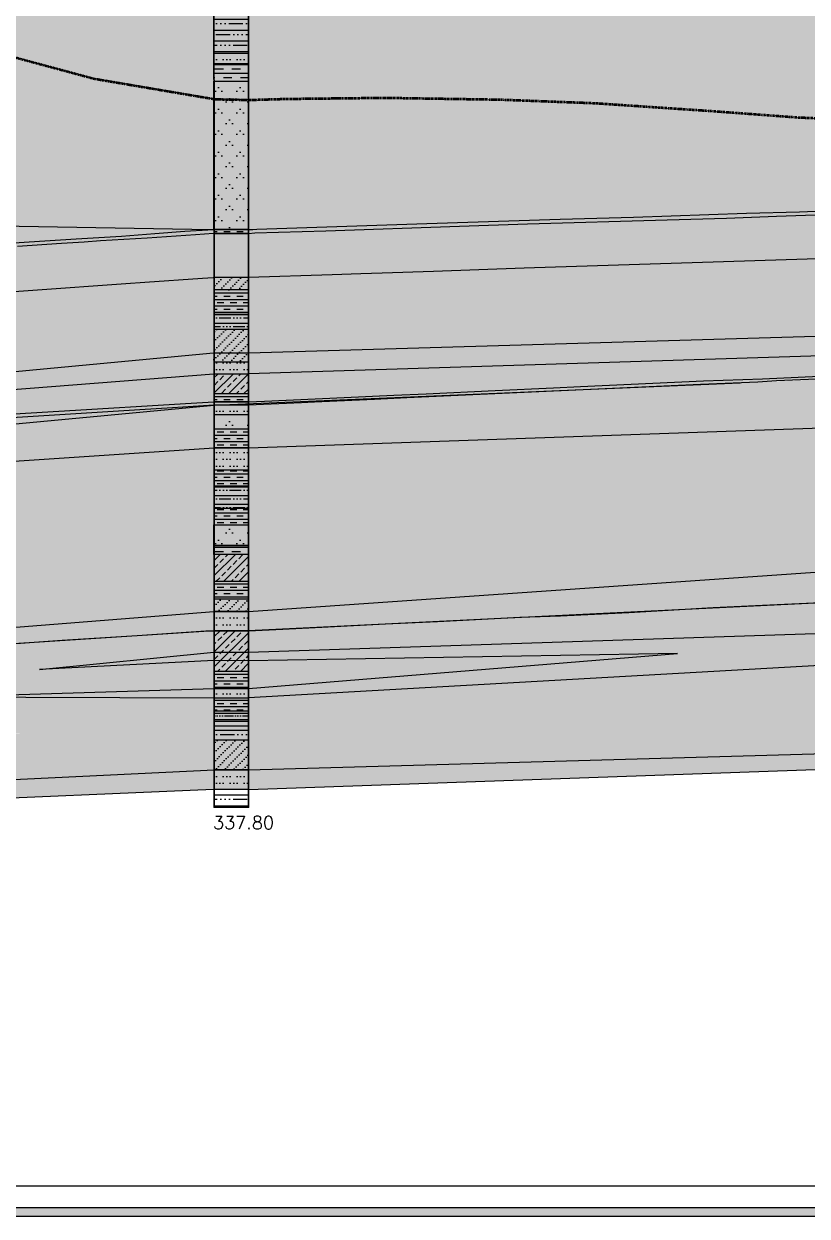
# Model space of a CAD drawing. Header units: millimetres. Extents: x 1392 to 3648, y 316 to 852.
# Drawn here: x 1754.4 to 1936.1, y 315.7 to 592.4 of the extents above; entities that cross this region are included whole.
import ezdxf

# ---------------------------------------------------------------- set-up
doc = ezdxf.new("R2010")
doc.units = ezdxf.units.MM
doc.linetypes.add('ACAD_ISO10W100', pattern=[18, 12, -3, 0, -3])
for name, color, linetype in [('图例', 250, 'Continuous'), ('图签图框', 7, 'Continuous'), ('地层', 5, 'Continuous'), ('基岩承压含水层', 131, 'Continuous'), ('煤层', 250, 'Continuous'), ('钻孔', 250, 'Continuous')]:
    doc.layers.add(name, color=color, linetype=linetype)
doc.layers.add('基岩风化潜水区', color=211, linetype='Continuous', true_color=0xfc8df1)
doc.layers.add('隔水层', color=21, linetype='Continuous', true_color=0xffab57)
doc.styles.get("Standard").update_dxf_attribs({"font": 'txt', "bigfont": 'gbcbig.shx'})
pattern_1 = [(0, (1387.0476, 310.902), (0, 2.5), []), (0, (1389.0476, 312.402), (3, 2.5), [3, -4]), (0, (1393.0476, 312.402), (3, 2.5), [0, -1, 0, -1, 0, -1])]
pattern_2 = [(0, (1387.8476, 312.102), (1.6, 1.6), [0, -3.2]), (0, (1388.6476, 312.102), (1.6, 1.6), [0, -3.2]), (0, (1389.4476, 312.102), (1.6, 1.6), [0, -3.2])]
pattern_3 = [(45, (1387.0476, 310.902), (-0.707107, 1.4142136), [0.04, -0.6])]
pattern_4 = [(0, (1387.0476, 316.902), (0, 6), [6, 0]), (0, (1391.2476, 311.652), (0, 6), [1.5, -4.5]), (0, (1391.2476, 314.652), (0, 6), [1.5, -4.5]), (0, (1387.0476, 312.402), (0, 6), [6, 0]), (0, (1387.0476, 315.402), (0, 6), [6, 0]), (0, (1387.0476, 313.902), (0, 6), [6, 0]), (0, (1388.2476, 311.652), (0, 6), [1.5, -4.5]), (0, (1387.0476, 313.152), (0, 6), [1.2, -4.8]), (0, (1389.7476, 313.152), (0, 6), [1.5, -4.5]), (0, (1388.2476, 314.652), (0, 6), [1.5, -4.5]), (0, (1387.0476, 316.152), (0, 6), [1.2, -4.8]), (0, (1389.7476, 316.152), (0, 6), [1.5, -4.5]), (0, (1392.7476, 313.152), (0, 6), [0.3, -5.7]), (0, (1392.7476, 316.152), (0, 6), [0.3, -5.7])]
pattern_5 = [(45, (1387.0476, 310.902), (-1.767767, 1.767767), []), (45, (1388.8154, 310.902), (-1.767767, 1.767767), [1.25, -0.625])]
pattern_6 = [(0, (1388.7976, 311.732), (2.5, 2.5), [0, -5]), (0, (1390.2976, 311.732), (2.5, 2.5), [0, -5]), (0, (1389.5476, 312.562), (2.5, 2.5), [0, -5])]
pattern_7 = [(0, (1387.0476, 310.902), (0, 2), []), (0, (1388.6476, 312.102), (2.4, 2), [2.4, -3.2]), (0, (1391.8476, 312.102), (2.4, 2), [0, -0.8, 0, -0.8, 0, -0.8])]
pattern_8 = [(0, (1387.048, 318.902), (0, 8), [8, 0]), (0, (1392.648, 311.902), (0, 8), [2, -6]), (0, (1392.648, 315.902), (0, 8), [2, -6]), (0, (1387.048, 312.902), (0, 8), [8, 0]), (0, (1387.048, 316.902), (0, 8), [8, 0]), (0, (1387.048, 314.902), (0, 8), [8, 0]), (0, (1388.648, 311.902), (0, 8), [2, -6]), (0, (1387.048, 313.902), (0, 8), [1.6, -6.4]), (0, (1390.648, 313.902), (0, 8), [2, -6]), (0, (1388.648, 315.902), (0, 8), [2, -6]), (0, (1387.048, 317.902), (0, 8), [1.6, -6.4]), (0, (1390.648, 317.902), (0, 8), [2, -6]), (0, (1394.648, 313.902), (0, 8), [0.4, -7.6]), (0, (1394.648, 317.902), (0, 8), [0.4, -7.6])]

msp = doc.modelspace()

# ---------------------------------------------------------------- hatches: boundary and pattern name
at = {"layer": '图例'}
h = msp.add_hatch(dxfattribs=at)
h.set_pattern_fill('ANSI33', color=256, scale=10, style=0)
h.set_pattern_definition(pattern_5)
h.paths.add_polyline_path([(1806.49, 506.48), (1806.49, 511.08), (1798.48, 511.08), (1798.48, 506.48)])
h = msp.add_hatch(dxfattribs=at)
h.set_pattern_fill('ANSI33', color=256, scale=10, style=0)
h.set_pattern_definition(pattern_5)
h.paths.add_polyline_path([(1798.48, 469.21), (1798.48, 462.91), (1806.49, 462.91), (1806.49, 469.21)])
h = msp.add_hatch(dxfattribs=at)
h.set_pattern_fill('ANSI33', color=256, scale=10, style=0)
h.set_pattern_definition(pattern_5)
h.paths.add_polyline_path([(1806.49, 451.51), (1798.48, 451.51), (1798.48, 442.08), (1806.49, 442.08)])
at = {"layer": '图签图框'}
h = msp.add_hatch(color=256, dxfattribs=at)
h.paths.add_polyline_path([(1392.14, 315.66), (2316.89, 315.66), (2316.89, 847.4), (1392.14, 847.4)])
h.paths.add_polyline_path([(1394.14, 317.66), (2314.89, 317.66), (2314.89, 845.4), (1394.14, 845.4)], flags=16)
at = {"layer": '基岩承压含水层'}
for points in [[(1474.77, 502.3), (1522.15, 504.67), (1530.25, 504.7), (1660.45, 503.85), (1668.5, 503.79), (1798.37, 516), (1806.55, 516), (2006.58, 521.87), (2014.07, 521.9), (2159.89, 531.09), (2167.95, 531.11), (2189.82, 531.08), (2197.89, 531.09), (2213.7, 531.32), (2214, 531.32), (2214, 527.36), (2190.83, 525.88), (2167.9, 524.41), (2159.87, 524.39), (2140.13, 523.48), (2112.61, 522.16), (2014.07, 517.39), (2006, 517.37), (1806.47, 511.11), (1798.44, 511.08), (1668.47, 500.92), (1660.44, 500.93), (1655.04, 500.47), (1579.6, 494.93), (1533.51, 491.6), (1530.25, 491.32), (1522.16, 491.34), (1474.77, 489.52)], [(2094.86, 506.98), (2014.04, 500.91), (2006.04, 500.91), (1806.49, 493.98), (1798.49, 493.98), (1668.45, 485.28), (1660.45, 485.28), (1530.25, 479.89), (1522.24, 479.88), (1474.76, 478.11), (1474.77, 467.16), (1522.24, 468.06), (1530.3, 468.11), (1660.45, 478.7), (1668.49, 478.68), (1798.49, 488.79), (1806.47, 488.79), (1918.35, 486.31), (1806.49, 476.1), (1798.4, 476.08), (1716.76, 470.72), (1798.49, 471.32), (1806.49, 471.32), (2005.93, 477.65), (2014.13, 477.71), (2094.16, 484.25)], [(1920.55, 509.02), (1798.49, 503.9), (1668.45, 491.62), (1660.37, 491.62), (1530.34, 486.27), (1522.22, 486.32), (1474.77, 484.49), (1474.77, 483.11), (1522.18, 484.88), (1530.25, 484.86), (1595.3, 486.86), (1648.97, 488.52), (1660.4, 488.84), (1668.48, 488.84), (1798.49, 498.31), (1806.55, 498.31)], [(2093.88, 475.25), (2014.05, 469.79), (2006.01, 469.79), (1806.49, 455.96), (1798.47, 455.95), (1668.45, 445.69), (1660.45, 445.69), (1530.18, 438.18), (1522.04, 438.18), (1474.77, 434.58), (1474.77, 432.35), (1522.25, 435.57), (1531.32, 435.87), (1660.47, 443.07), (1668.45, 443.05), (1798.49, 451.52), (1806.49, 451.52), (2006.06, 461.27), (2014.07, 461.3), (2093.88, 465.07)], [(2094.43, 457.07), (2094.97, 450.28), (2014.02, 447.21), (2006.07, 447.23), (1806.51, 435.91), (1798.4, 435.86), (1732.97, 436.11), (1798.49, 438.13), (1806.49, 438.13), (1906.07, 446.26), (1806.49, 444.55), (1798.43, 444.62), (1757.97, 442.51), (1798.44, 446.58), (1806.49, 446.55), (2006.11, 453.11), (2014.11, 453.11)], [(1474.77, 401), (1474.77, 405), (1522.3, 406.53), (1530.21, 406.56), (1660.47, 412.93), (1668.51, 412.94), (1798.49, 419.23), (1806.47, 419.2), (2006.04, 424.9), (2014.07, 424.87), (2094.82, 428.06), (2094.59, 424.79), (2013.94, 421.56), (2005.96, 421.62), (1806.54, 414.63), (1798.37, 414.69), (1668.47, 409.09), (1660.45, 409.08), (1530.25, 403.58), (1521.95, 403.64)]]:
    msp.add_hatch(color=256, dxfattribs=at).paths.add_polyline_path(points)
at = {"layer": '基岩风化潜水区'}
for points in [[(2213.78, 587.98), (2197.89, 586.97), (2189.89, 586.97), (2174.96, 585.9), (2167.89, 585.55), (2159.89, 585.55), (2137.82, 585.12), (2125.57, 585.38), (2120.2, 585.5), (2114.43, 585.36), (2106.98, 585.19), (2101.29, 585.44), (2095.61, 585.7), (2088.17, 586.54), (2076.18, 587.46), (2060.25, 588.67), (2052.46, 590), (2034.32, 590.93), (2033.89, 590.98), (2025.51, 592.05), (2022.85, 592.16), (2014.14, 592.46), (2006.07, 592.39), (2005.84, 592.16), (1988.73, 593.42), (1963.21, 594.38), (1945.05, 594.51), (1905.73, 596.5), (1893.83, 596.45), (1872.02, 597.18), (1848, 597.36), (1839.93, 597.69), (1831.45, 598.05), (1828.57, 598.07), (1819.08, 598.13), (1806.49, 598.87), (1798.49, 598.87), (1798.34, 598.69), (1788.67, 601.33), (1772.83, 605.58), (1766.92, 607.44), (1760.5, 609.41), (1754.08, 611.38), (1743.41, 614.52), (1729.05, 618.52), (1705.77, 623.75), (1693.72, 626.03), (1683.08, 627.03), (1675.84, 627.22), (1668.4, 627.35), (1660.45, 627.26), (1530.25, 611.37), (1522.25, 611.37), (1522.11, 611.16), (1498.35, 611.14), (1474.77, 611.11), (1474.77, 581.48), (1514.16, 585.71), (1522.25, 587.07), (1530.57, 587.09), (1542.77, 587.65), (1551.21, 587.79), (1556.22, 587.82), (1564.91, 588.17), (1573.78, 588.53), (1579.94, 588.65), (1585.05, 589.1), (1592.81, 589.74), (1596.13, 590.21), (1599.45, 590.67), (1607.95, 592.18), (1621.36, 594.23), (1636.78, 597.11), (1646.88, 598.89), (1660.45, 600.9), (1668.45, 600.89), (1672.37, 600.87), (1676.6, 600.18), (1689.23, 598.32), (1697.64, 597.16), (1708.91, 594.78), (1720.18, 592.39), (1730.11, 590.15), (1740.72, 587.72), (1746.9, 586.04), (1770.63, 579.64), (1783.69, 577.42), (1796.76, 575.2), (1798.88, 574.87), (1806.73, 574.71), (1814.99, 574.95), (1826.57, 575.08), (1838.14, 575.21), (1851.43, 575), (1864.72, 574.8), (1886.92, 573.96), (1913.38, 572.18), (1923.8, 571.41), (1934.21, 570.64), (1972.43, 569.11), (1985.19, 568.62), (1997.95, 568.13), (2005.82, 568.13), (2014.07, 568.2), (2031.21, 567.46), (2040.22, 567.12), (2059.26, 565.68), (2073.65, 564.41), (2086.18, 563.4), (2100.57, 562.89), (2118.42, 562.04), (2125.7, 561.54), (2132.98, 561.03), (2141.57, 561.16), (2155.11, 561.37), (2160.06, 561.45), (2167.93, 561.42), (2178.84, 561.26), (2189.83, 561.01), (2198.26, 561.05), (2207.04, 560.52), (2214, 559.92)], [(1474.77, 542.33), (1474.77, 533.21), (1522.25, 533.41), (1530.25, 533.41), (1530.25, 533.41), (1622.49, 542.94), (1651.49, 545.91), (1660.44, 546.81), (1669.53, 546.8), (1673.53, 546.67), (1683.07, 546.56), (1697.33, 546.35), (1729.03, 545.77), (1739.87, 545.6), (1797.75, 544.66), (1798.46, 544.6), (1806.49, 544.61), (1806.48, 574.71), (1798.88, 574.87), (1798.47, 574.94), (1770.63, 579.64), (1746.9, 586.04), (1740.72, 587.72), (1739.84, 587.75), (1676.64, 589.86), (1668.56, 590.17), (1660.43, 590.2), (1594.34, 571.34), (1532.47, 553.65), (1530.28, 552.94), (1522.16, 552.93)], [(2177.26, 560.28), (2167.93, 561.42), (2160.06, 561.45), (2155.11, 561.37), (2141.57, 561.16), (2132.98, 561.03), (2125.7, 561.54), (2118.42, 562.04), (2100.57, 562.89), (2086.18, 563.4), (2073.65, 564.41), (2059.26, 565.68), (2040.22, 567.12), (2031.21, 567.46), (2014.07, 568.2), (2005.82, 568.13), (1997.95, 568.13), (1985.19, 568.62), (1972.43, 569.11), (1934.21, 570.64), (1923.8, 571.41), (1913.38, 572.18), (1886.92, 573.96), (1864.72, 574.8), (1851.43, 575), (1838.14, 575.21), (1826.57, 575.08), (1814.99, 574.95), (1806.48, 574.7), (1806.49, 544.61), (1807.52, 544.64), (1808.4, 544.71), (1847.85, 546.02), (1878.8, 547.03), (1895.84, 547.49), (1922.04, 548.4), (1934.37, 548.76), (1941.88, 549.01), (1965.6, 549.73), (1973.51, 550.13), (1982.44, 550.28), (2005.44, 551.13), (2006.04, 551.11), (2014.07, 551.11), (2016.52, 551.19), (2037.49, 552.23), (2048.26, 552.68), (2053.02, 552.95), (2062.04, 553.33), (2077.81, 554.15), (2083.33, 554.38), (2096.34, 554.93), (2106.52, 555.37), (2116.76, 555.89), (2123.75, 556.21), (2125.63, 556.31), (2148.78, 557.44), (2157.67, 557.81), (2159.87, 557.9), (2167.89, 557.92), (2168.37, 557.9), (2181.7, 558.02), (2187.84, 558), (2189.36, 558.04), (2190.14, 558.06), (2185.46, 558.99)]]:
    msp.add_hatch(color=256, dxfattribs=at).paths.add_polyline_path(points)
at = {"layer": '煤层'}
for points in [[(1474.77, 519.75), (1474.77, 530.96), (1479.5, 531.03), (1484.59, 531.13), (1490.6, 531.26), (1498.77, 531.34), (1502.58, 531.45), (1504.75, 531.47), (1517.28, 531.67), (1522.11, 531.77), (1522.24, 531.77), (1530.27, 531.77), (1540.59, 532.07), (1560.6, 532.6), (1567.5, 532.77), (1575.49, 533.05), (1581.78, 533.14), (1584.52, 533.26), (1590.92, 533.46), (1592.89, 533.49), (1596.84, 533.6), (1602.76, 533.74), (1608.22, 533.91), (1609.98, 533.98), (1617.38, 534.15), (1624.55, 534.34), (1633.02, 534.62), (1638.28, 534.74), (1639.62, 534.77), (1647.3, 534.97), (1655.34, 535.17), (1657.48, 535.22), (1660.45, 535.27), (1668.5, 535.25), (1672.29, 535.49), (1677.79, 535.86), (1678.78, 535.91), (1683.58, 536.23), (1690.18, 536.66), (1695, 536.96), (1699.33, 537.29), (1706.41, 537.72), (1709.23, 537.94), (1715.19, 538.29), (1723.43, 538.85), (1752.88, 540.79), (1763.06, 541.46), (1768.36, 541.8), (1772.16, 542.06), (1782.97, 542.72), (1794.2, 543.5), (1798.36, 543.76), (1798.47, 543.72), (1806.5, 543.73), (1807.99, 543.85), (1824.44, 544.33), (1855.47, 545.42), (1871.22, 545.93), (1903.65, 546.88), (1917.38, 547.27), (1929.03, 547.75), (1935.72, 547.98), (1975.33, 549.28), (1999.87, 550.06), (2006.04, 550.21), (2014.08, 550.21), (2028.86, 550.39), (2050.85, 550.73), (2064.51, 550.89), (2066.79, 550.93), (2075, 551.04), (2084.07, 551.21), (2094.28, 551.26), (2098.32, 551.35), (2114.79, 551.58), (2123.57, 551.71), (2124.71, 551.74), (2139.65, 551.9), (2146.91, 551.96), (2153.53, 552.12), (2159.83, 552.2), (2168.02, 552.21), (2181.65, 550.69), (2182.88, 550.54), (2179.79, 550.47), (2172.98, 550.31), (2167.9, 550.17), (2159.88, 550.19), (2144.78, 549.1), (2135.72, 548.5), (2123.53, 547.65), (2122.71, 547.59), (2110.82, 546.74), (2100.24, 546.04), (2049.87, 542.57), (2025.54, 540.8), (2014.03, 540.04), (2005.93, 540.02), (2004.03, 539.95), (1986.88, 539.4), (1982.26, 539.25), (1916.69, 537.13), (1870.44, 535.63), (1849.39, 534.89), (1837.5, 534.47), (1832.54, 534.34), (1825.94, 534.12), (1806.5, 533.46), (1798.29, 533.43), (1795.8, 533.29), (1782.44, 532.33), (1778.02, 532.01), (1670.04, 524.27), (1668.52, 524.18), (1659.85, 524.2), (1645.99, 523.82), (1607.57, 522.8), (1530.27, 520.68), (1522.24, 520.67), (1476.12, 519.77)], [(1474.77, 488.66), (1474.77, 489.51), (1484.39, 489.86), (1497.09, 490.36), (1508.26, 490.78), (1522.21, 491.33), (1530.33, 491.32), (1542.79, 491.82), (1550.69, 492.2), (1598.53, 494.12), (1620.99, 495.05), (1649.28, 496.15), (1660.39, 496.66), (1668.66, 496.66), (1682.39, 497.49), (1745.7, 501.43), (1762.47, 502.44), (1793.18, 504.35), (1798.46, 504.64), (1806.52, 504.64), (1810.23, 504.83), (1828.67, 505.62), (1840.19, 506.19), (1847.69, 506.52), (1863.73, 507.23), (1877.3, 507.89), (1883.51, 508.17), (1912.06, 509.5), (1925.77, 509.97), (1955.55, 511.4), (1968.16, 511.95), (1971.22, 512.07), (2004.51, 513.57), (2006.04, 513.65), (2014.07, 513.7), (2015.94, 513.83), (2053.2, 516.54), (2107.61, 520.63), (2147.79, 523.5), (2150.6, 523.73), (2159.87, 524.39), (2167.9, 524.41), (2213.75, 527.34), (2214, 527.36), (2214, 526.56), (2213.14, 526.55), (2184.79, 524.78), (2172.41, 524.02), (2167.9, 523.66), (2159.85, 523.64), (2158.68, 523.59), (2112.59, 520.21), (2019.78, 513.27), (2014.05, 512.95), (2006.03, 512.93), (1960.6, 510.81), (1947.59, 510.28), (1929.05, 509.5), (1924.66, 509.21), (1911.37, 508.68), (1843.21, 505.56), (1835.69, 505.19), (1821.79, 504.59), (1818.76, 504.42), (1806.48, 503.86), (1798.47, 503.85), (1788.82, 503.22), (1781.24, 502.77), (1745.27, 500.56), (1702.76, 497.96), (1668.55, 495.78), (1660.32, 495.76), (1653.06, 495.45), (1619.1, 494.12), (1583.2, 492.64), (1565.17, 491.88), (1535.95, 490.71), (1530.27, 490.46), (1522.2, 490.47)], [(1474.77, 412.85), (1485.31, 413.44), (1508.71, 414.71), (1522.21, 415.45), (1530.28, 415.46), (1548.35, 416.35), (1564.73, 417.18), (1581.73, 418.01), (1611.56, 419.59), (1631.44, 420.55), (1648.89, 421.43), (1657.63, 421.87), (1660.39, 421.99), (1668.52, 422), (1706.16, 424.56), (1726.29, 425.75), (1741.67, 426.81), (1747.33, 427.17), (1753.92, 427.63), (1759.88, 428.01), (1774.67, 428.91), (1780.62, 429.37), (1797.53, 430.41), (1798.41, 430.46), (1806.69, 430.47), (1812.17, 430.71), (1862.69, 432.53), (1897.27, 433.89), (1945.49, 435.62), (1976.27, 436.7), (2001.55, 437.68), (2005.17, 437.79), (2006.06, 437.8), (2014.07, 437.81), (2039.46, 438.38), (2066.26, 439.01), (2076.35, 439.22), (2095.05, 439.65), (2095.05, 437.76), (2090.89, 437.71), (2058.43, 437.19), (2044.56, 437.05), (2025.73, 436.77), (2014.06, 436.53), (2005.92, 436.58), (2004.01, 436.54), (1915.53, 433.32), (1806.49, 429.37), (1798.47, 429.39), (1795.34, 429.19), (1668.5, 420.88), (1660.44, 420.84), (1655.81, 420.53), (1605.92, 418.09), (1530.28, 414.28), (1522.2, 414.24), (1476.69, 411.68), (1474.77, 411.57)]]:
    msp.add_hatch(color=256, dxfattribs=at).paths.add_polyline_path(points)
at = {"layer": '钻孔'}
h = msp.add_hatch(dxfattribs=at)
h.set_pattern_fill('WB09', color=256, scale=10, style=0, pattern_type=2)
h.set_pattern_definition(pattern_1)
h.paths.add_polyline_path([(1798.46, 585.44), (1806.48, 585.44), (1806.48, 596.42), (1798.46, 596.42)])
h = msp.add_hatch(dxfattribs=at)
h.set_pattern_fill('QF03', color=256, scale=8, style=0, pattern_type=2)
h.set_pattern_definition(pattern_2)
h.paths.add_polyline_path([(1798.46, 585.44), (1798.46, 583.08), (1806.48, 583.08), (1806.48, 585.44)])
h = msp.add_hatch(dxfattribs=at)
h.set_pattern_fill('XA01', color=256, scale=8, style=0, pattern_type=2)
h.set_pattern_definition(pattern_8)
h.paths.add_polyline_path([(1806.48, 579.08), (1806.48, 583.08), (1798.46, 583.08), (1798.47, 579.08)])
h = msp.add_hatch(dxfattribs=at)
h.set_pattern_fill('QF04', color=256, scale=10, style=0, pattern_type=2)
h.set_pattern_definition(pattern_6)
h.paths.add_polyline_path([(1798.47, 579.08), (1806.49, 579.08), (1806.49, 544.61), (1798.47, 544.61)])
h = msp.add_hatch(dxfattribs=at)
h.set_pattern_fill('XA01', color=256, scale=6, style=0, pattern_type=2)
h.set_pattern_definition(pattern_4)
h.paths.add_polyline_path([(1806.49, 544.61), (1798.47, 544.61), (1798.47, 544.6), (1798.47, 544.6), (1798.47, 544.61), (1806.49, 544.61), (1806.49, 544.61), (1798.47, 544.6), (1798.47, 543.73), (1806.49, 543.73)])
h = msp.add_hatch(dxfattribs=at)
h.set_pattern_fill('Q111', color=256, scale=5, style=0, pattern_type=2)
h.set_pattern_definition(pattern_3)
h.paths.add_polyline_path([(1798.47, 533.43), (1798.47, 530.61), (1806.49, 530.61), (1806.49, 533.46)])
h = msp.add_hatch(dxfattribs=at)
h.set_pattern_fill('XA01', color=256, scale=6, style=0, pattern_type=2)
h.set_pattern_definition(pattern_4)
h.paths.add_polyline_path([(1798.47, 530.61), (1798.47, 525.37), (1806.49, 525.37), (1806.49, 530.61)])
h = msp.add_hatch(dxfattribs=at)
h.set_pattern_fill('WB09', color=256, scale=8, style=0, pattern_type=2)
h.set_pattern_definition(pattern_7)
h.paths.add_polyline_path([(1806.49, 521.44), (1806.49, 525.37), (1798.47, 525.37), (1798.47, 521.44)])
h = msp.add_hatch(dxfattribs=at)
h.set_pattern_fill('Q111', color=256, scale=5, style=0, pattern_type=2)
h.set_pattern_definition(pattern_3)
h.paths.add_polyline_path([(1798.47, 521.44), (1798.47, 513.85), (1806.49, 513.85), (1806.49, 521.44)])
h = msp.add_hatch(dxfattribs=at)
h.set_pattern_fill('QF03', color=256, scale=8, style=0, pattern_type=2)
h.set_pattern_definition(pattern_2)
h.paths.add_polyline_path([(1806.49, 511.08), (1806.49, 513.85), (1798.47, 513.85), (1798.48, 511.08)])
h = msp.add_hatch(dxfattribs=at)
h.set_pattern_fill('XA01', color=256, scale=6, style=0, pattern_type=2)
h.set_pattern_definition(pattern_4)
h.paths.add_polyline_path([(1806.49, 504.64), (1806.49, 506.48), (1798.48, 506.48), (1798.48, 504.64)])
h = msp.add_hatch(dxfattribs=at)
h.set_pattern_fill('QF03', color=256, scale=8, style=0, pattern_type=2)
h.set_pattern_definition(pattern_2)
h.paths.add_polyline_path([(1806.49, 501.64), (1806.49, 503.86), (1798.48, 503.86), (1798.48, 501.64)])
h = msp.add_hatch(dxfattribs=at)
h.set_pattern_fill('QF04', color=256, scale=10, style=0, pattern_type=2)
h.set_pattern_definition(pattern_6)
h.paths.add_polyline_path([(1798.48, 501.64), (1798.48, 498.31), (1806.49, 498.31), (1806.49, 501.64)])
h = msp.add_hatch(dxfattribs=at)
h.set_pattern_fill('XA01', color=256, scale=6, style=0, pattern_type=2)
h.set_pattern_definition(pattern_4)
h.paths.add_polyline_path([(1798.48, 498.31), (1798.48, 493.98), (1806.49, 493.98), (1806.49, 498.31)])
h = msp.add_hatch(dxfattribs=at)
h.set_pattern_fill('QF03', color=256, scale=8, style=0, pattern_type=2)
h.set_pattern_definition(pattern_2)
h.paths.add_polyline_path([(1806.49, 488.79), (1806.49, 493.98), (1798.48, 493.98), (1798.48, 488.79)])
h = msp.add_hatch(dxfattribs=at)
h.set_pattern_fill('XA01', color=256, scale=6, style=0, pattern_type=2)
h.set_pattern_definition(pattern_4)
h.paths.add_polyline_path([(1806.49, 485.07), (1806.49, 488.79), (1798.48, 488.79), (1798.48, 485.07)])
h = msp.add_hatch(dxfattribs=at)
h.set_pattern_fill('WB09', color=256, scale=8, style=0, pattern_type=2)
h.set_pattern_definition(pattern_7)
h.paths.add_polyline_path([(1798.48, 485.07), (1798.48, 479.88), (1806.49, 479.88), (1806.49, 485.07)])
h = msp.add_hatch(dxfattribs=at)
h.set_pattern_fill('XA01', color=256, scale=6, style=0, pattern_type=2)
h.set_pattern_definition(pattern_4)
h.paths.add_polyline_path([(1806.49, 476.08), (1806.49, 479.88), (1798.48, 479.88), (1798.48, 476.08)])
h = msp.add_hatch(dxfattribs=at)
h.set_pattern_fill('QF04', color=256, scale=10, style=0, pattern_type=2)
h.set_pattern_definition(pattern_6)
h.paths.add_polyline_path([(1806.49, 471.32), (1806.49, 476.08), (1798.48, 476.08), (1798.48, 471.32)])
h = msp.add_hatch(dxfattribs=at)
h.set_pattern_fill('XA01', color=256, scale=8, style=0, pattern_type=2)
h.set_pattern_definition(pattern_8)
h.paths.add_polyline_path([(1806.49, 469.21), (1798.48, 469.21), (1798.48, 471.32), (1806.49, 471.32)])
h = msp.add_hatch(dxfattribs=at)
h.set_pattern_fill('XA01', color=256, scale=6, style=0, pattern_type=2)
h.set_pattern_definition(pattern_4)
h.paths.add_polyline_path([(1806.49, 458.83), (1806.49, 462.91), (1798.48, 462.91), (1798.48, 458.83)])
h = msp.add_hatch(dxfattribs=at)
h.set_pattern_fill('Q111', color=256, scale=5, style=0, pattern_type=2)
h.set_pattern_definition(pattern_3)
h.paths.add_polyline_path([(1806.49, 455.96), (1806.49, 458.83), (1798.48, 458.83), (1798.48, 455.96)])
h = msp.add_hatch(dxfattribs=at)
h.set_pattern_fill('QF03', color=256, scale=8, style=0, pattern_type=2)
h.set_pattern_definition(pattern_2)
h.paths.add_polyline_path([(1806.49, 451.51), (1806.49, 455.96), (1798.48, 455.96), (1798.48, 451.52)])
h = msp.add_hatch(dxfattribs=at)
h.set_pattern_fill('XA01', color=256, scale=6, style=0, pattern_type=2)
h.set_pattern_definition(pattern_4)
h.paths.add_polyline_path([(1798.48, 442.08), (1798.49, 438.13), (1806.49, 438.13), (1806.49, 442.08)])
h = msp.add_hatch(dxfattribs=at)
h.set_pattern_fill('QF03', color=256, scale=8, style=0, pattern_type=2)
h.set_pattern_definition(pattern_2)
h.paths.add_polyline_path([(1806.49, 435.87), (1806.49, 438.13), (1798.49, 438.13), (1798.49, 435.87)])
h = msp.add_hatch(dxfattribs=at)
h.set_pattern_fill('XA01', color=256, scale=6, style=0, pattern_type=2)
h.set_pattern_definition(pattern_4)
h.paths.add_polyline_path([(1806.49, 432.87), (1806.49, 435.87), (1800.18, 435.87), (1798.49, 435.86), (1798.49, 432.87)])
h = msp.add_hatch(dxfattribs=at)
h.set_pattern_fill('WB09', color=256, scale=6, style=0, pattern_type=2)
h.set_pattern_definition([(0, (1387.0476, 310.902), (0, 1.5), []), (0, (1388.2476, 311.802), (1.8, 1.5), [1.8, -2.4]), (0, (1390.6476, 311.802), (1.8, 1.5), [0, -0.6, 0, -0.6, 0, -0.6])])
h.paths.add_polyline_path([(1806.49, 430.47), (1806.49, 432.87), (1798.49, 432.87), (1798.49, 430.47)])
h = msp.add_hatch(dxfattribs=at)
h.set_pattern_fill('WB09', color=256, scale=10, style=0, pattern_type=2)
h.set_pattern_definition(pattern_1)
h.paths.add_polyline_path([(1806.49, 426.13), (1806.49, 429.36), (1798.49, 429.36), (1798.49, 426.13)])
h = msp.add_hatch(dxfattribs=at)
h.set_pattern_fill('Q111', color=256, scale=5, style=0, pattern_type=2)
h.set_pattern_definition(pattern_3)
h.paths.add_polyline_path([(1806.49, 419.23), (1806.49, 426.13), (1798.49, 426.13), (1798.49, 419.23)])
h = msp.add_hatch(dxfattribs=at)
h.set_pattern_fill('QF03', color=256, scale=8, style=0, pattern_type=2)
h.set_pattern_definition(pattern_2)
h.paths.add_polyline_path([(1798.49, 419.23), (1798.49, 414.67), (1806.49, 414.67), (1806.49, 419.23)])
h = msp.add_hatch(dxfattribs=at)
h.set_pattern_fill('WB09', color=256, scale=10, style=0, pattern_type=2)
h.set_pattern_definition(pattern_1)
h.paths.add_polyline_path([(1806.49, 410.57), (1806.49, 414.67), (1798.49, 414.67), (1798.49, 410.57)])
at = {"layer": '隔水层'}
for points in [[(1540.59, 532.07), (1560.6, 532.6), (1567.5, 532.77), (1575.49, 533.05), (1581.78, 533.14), (1584.52, 533.26), (1590.92, 533.46), (1592.89, 533.49), (1596.84, 533.6), (1602.76, 533.74), (1608.22, 533.91), (1609.98, 533.98), (1617.38, 534.15), (1624.55, 534.34), (1633.02, 534.62), (1638.28, 534.74), (1639.62, 534.77), (1647.3, 534.97), (1655.34, 535.17), (1657.48, 535.22), (1660.45, 535.27), (1668.5, 535.25), (1672.29, 535.49), (1677.79, 535.86), (1678.78, 535.91), (1683.58, 536.23), (1690.18, 536.66), (1695, 536.96), (1699.33, 537.29), (1706.41, 537.72), (1709.23, 537.94), (1715.19, 538.29), (1723.43, 538.85), (1752.88, 540.79), (1763.06, 541.46), (1768.36, 541.8), (1772.16, 542.06), (1782.97, 542.72), (1794.2, 543.5), (1798.36, 543.76), (1798.47, 543.72), (1806.5, 543.73), (1807.99, 543.85), (1824.44, 544.33), (1855.47, 545.42), (1871.22, 545.93), (1903.65, 546.88), (1917.38, 547.27), (1929.03, 547.75), (1935.72, 547.98), (1975.33, 549.28), (1999.87, 550.06), (2006.04, 550.21), (2014.08, 550.21), (2028.86, 550.39), (2050.85, 550.73), (2064.51, 550.89), (2066.79, 550.93), (2075, 551.04), (2084.07, 551.21), (2094.28, 551.26), (2098.32, 551.35), (2114.79, 551.58), (2123.57, 551.71), (2124.71, 551.74), (2139.65, 551.9), (2146.91, 551.96), (2153.53, 552.12), (2159.89, 552.2), (2123.75, 556.21), (2116.76, 555.89), (2106.52, 555.37), (2096.34, 554.93), (2083.33, 554.38), (2077.81, 554.15), (2062.04, 553.33), (2053.02, 552.95), (2048.26, 552.68), (2037.49, 552.23), (2016.52, 551.19), (2014.07, 551.11), (2006.04, 551.11), (2005.44, 551.13), (1982.44, 550.28), (1973.51, 550.13), (1965.6, 549.73), (1941.88, 549.01), (1934.37, 548.76), (1922.04, 548.4), (1895.84, 547.49), (1878.8, 547.03), (1847.85, 546.02), (1808.4, 544.71), (1807.52, 544.64), (1806.49, 544.61), (1798.46, 544.6), (1797.75, 544.66), (1739.87, 545.6), (1729.03, 545.77), (1697.33, 546.35), (1683.07, 546.56), (1673.53, 546.67), (1669.53, 546.8), (1660.44, 546.81), (1651.49, 545.91), (1622.49, 542.94), (1530.25, 533.41), (1530.25, 533.41), (1522.25, 533.41), (1474.77, 533.21), (1474.77, 530.96), (1479.5, 531.03), (1484.59, 531.13), (1490.6, 531.26), (1498.77, 531.34), (1502.58, 531.45), (1504.75, 531.47), (1517.28, 531.67), (1522.11, 531.77), (1522.24, 531.77), (1530.27, 531.77)], [(2006.58, 521.87), (2014.07, 521.9), (2159.89, 531.09), (2167.95, 531.11), (2189.82, 531.08), (2197.89, 531.09), (2213.7, 531.32), (2214, 531.32), (2214, 534.6), (2209.97, 534.55), (2197.87, 534.36), (2189.87, 534.35), (2167.88, 534.92), (2159.88, 534.94), (2149.21, 534.81), (2159.86, 535.77), (2167.89, 535.79), (2189.91, 539.23), (2213.76, 539.46), (2214, 551.12), (2201.08, 550.86), (2197.91, 550.72), (2188.03, 550.71), (2182.88, 550.54), (2179.79, 550.47), (2172.98, 550.31), (2167.9, 550.17), (2159.88, 550.19), (2144.78, 549.1), (2135.71, 548.5), (2123.53, 547.65), (2122.71, 547.59), (2110.82, 546.74), (2100.24, 546.04), (2049.87, 542.57), (2025.54, 540.8), (2014.03, 540.04), (2005.93, 540.02), (2004.03, 539.95), (1986.88, 539.4), (1982.26, 539.25), (1916.69, 537.13), (1870.44, 535.63), (1849.39, 534.89), (1837.5, 534.47), (1832.54, 534.34), (1825.94, 534.12), (1806.5, 533.46), (1798.29, 533.43), (1795.8, 533.29), (1782.44, 532.33), (1778.02, 532.01), (1670.04, 524.27), (1668.52, 524.18), (1659.85, 524.2), (1645.99, 523.82), (1607.57, 522.8), (1530.27, 520.68), (1522.24, 520.67), (1476.12, 519.77), (1474.77, 519.75), (1474.77, 502.3), (1522.15, 504.67), (1530.25, 504.7), (1660.45, 503.85), (1668.5, 503.79), (1798.37, 516), (1806.55, 516)], [(2159.89, 511.86), (2167.89, 511.84), (2214, 514.38), (2214, 526.56), (2190.87, 525.13), (2167.89, 523.67), (2159.79, 523.65), (2019.78, 513.27), (2014.1, 512.94), (2006.03, 512.93), (1960.6, 510.81), (1920.55, 509.02), (1806.55, 498.31), (1798.49, 498.31), (1668.48, 488.84), (1660.4, 488.84), (1648.97, 488.52), (1595.3, 486.86), (1530.25, 484.86), (1522.18, 484.88), (1474.77, 483.11), (1474.76, 478.11), (1522.25, 479.89), (1530.25, 479.89), (1660.55, 485.25), (1668.45, 485.28), (1798.5, 494), (1806.51, 493.97), (2006.03, 500.94), (2014.04, 500.91)], [(2147.79, 523.51), (2150.6, 523.73), (2159.88, 524.4), (2140.13, 523.49), (2112.62, 522.17), (2014.07, 517.4), (2006.01, 517.38), (1806.47, 511.12), (1798.44, 511.08), (1668.47, 500.93), (1660.44, 500.93), (1655.04, 500.48), (1579.6, 494.93), (1533.52, 491.6), (1530.3, 491.33), (1530.33, 491.33), (1542.8, 491.82), (1550.7, 492.21), (1598.54, 494.13), (1621, 495.06), (1649.28, 496.16), (1660.39, 496.67), (1668.66, 496.66), (1682.39, 497.49), (1745.7, 501.44), (1762.47, 502.45), (1793.18, 504.36), (1798.46, 504.65), (1806.52, 504.65), (1810.23, 504.83), (1828.67, 505.62), (1840.2, 506.2), (1847.69, 506.53), (1863.73, 507.23), (1877.3, 507.9), (1883.52, 508.18), (1912.06, 509.51), (1925.78, 509.98), (1955.55, 511.41), (1968.16, 511.96), (1971.22, 512.08), (2004.51, 513.58), (2006.05, 513.65), (2014.07, 513.7), (2015.94, 513.83), (2053.2, 516.55), (2107.61, 520.64)], [(1660.37, 491.61), (1668.45, 491.6), (1796.84, 503.73), (1788.82, 503.21), (1781.24, 502.75), (1745.27, 500.54), (1702.76, 497.94), (1668.56, 495.76), (1660.32, 495.74), (1653.06, 495.44), (1619.1, 494.1), (1583.2, 492.62), (1565.17, 491.86), (1535.95, 490.69), (1530.27, 490.45), (1522.2, 490.46), (1474.77, 488.64), (1474.77, 484.48), (1522.22, 486.3), (1530.34, 486.26)], [(1474.77, 467.16), (1522.24, 468.06), (1530.3, 468.11), (1660.45, 478.7), (1668.49, 478.68), (1798.49, 488.79), (1806.47, 488.79), (1918.35, 486.31), (1806.49, 476.1), (1798.4, 476.08), (1716.76, 470.72), (1798.49, 471.32), (1806.49, 471.32), (2005.93, 477.65), (2014.13, 477.71), (2094.16, 484.25), (2093.88, 475.25), (2014.05, 469.79), (2006.01, 469.79), (1806.59, 455.95), (1798.47, 455.95), (1668.74, 445.74), (1660.45, 445.69), (1530.18, 438.18), (1474.77, 434.58), (1474.77, 459.38), (1522.25, 460.8), (1530.25, 460.8), (1601.5, 465.14), (1530.25, 465.4), (1522.25, 465.4), (1474.77, 464.42)], [(1897.27, 433.87), (1945.48, 435.6), (1976.27, 436.67), (2001.55, 437.65), (2005.17, 437.76), (2006.06, 437.78), (2014.06, 437.78), (2039.46, 438.35), (2066.26, 438.99), (2076.35, 439.2), (2095.05, 439.63), (2094.97, 450.26), (2014.02, 447.19), (2006.07, 447.21), (1806.51, 435.88), (1798.4, 435.84), (1732.97, 436.08), (1798.49, 438.11), (1806.49, 438.11), (1906.07, 446.23), (1806.49, 444.53), (1798.43, 444.59), (1757.97, 442.48), (1798.44, 446.55), (1806.49, 446.53), (2006.11, 453.09), (2014.11, 453.09), (2094.43, 457.04), (2093.88, 465.05), (2014.06, 461.28), (2006.05, 461.25), (1806.49, 451.5), (1798.49, 451.5), (1668.45, 443.02), (1660.47, 443.04), (1531.32, 435.85), (1522.24, 435.54), (1474.77, 432.32), (1474.77, 417.57), (1522.16, 421.09), (1530.27, 421.09), (1660.34, 426.37), (1668.5, 426.37), (1753.92, 427.61), (1759.88, 427.99), (1774.67, 428.89), (1780.62, 429.34), (1797.53, 430.39), (1798.4, 430.43), (1806.69, 430.44), (1812.17, 430.68), (1862.69, 432.51)], [(2095.05, 437.76), (2090.89, 437.71), (2058.43, 437.19), (2044.56, 437.05), (2025.73, 436.77), (2014.06, 436.53), (2005.92, 436.58), (2004.01, 436.54), (1915.53, 433.32), (1806.49, 429.37), (1798.47, 429.39), (1795.34, 429.19), (1668.5, 420.88), (1660.44, 420.84), (1655.81, 420.53), (1605.92, 418.09), (1530.28, 414.28), (1522.2, 414.24), (1476.69, 411.68), (1474.77, 411.57), (1474.77, 405), (1522.3, 406.53), (1530.21, 406.56), (1660.47, 412.93), (1668.51, 412.94), (1798.49, 419.23), (1806.47, 419.2), (2006.04, 424.9), (2014.07, 424.87), (2094.82, 428.06)]]:
    msp.add_hatch(color=256, dxfattribs=at).paths.add_polyline_path(points)

# ---------------------------------------------------------------- linework, layer by layer
at = {"elevation": 195}
msp.add_lwpolyline([(1806.48, 574.71), (1806.49, 544.61)], dxfattribs=at)
at = {"layer": '图签图框'}
for points in [[(1392.14, 315.66), (2316.89, 315.66), (2316.89, 847.4), (1392.14, 847.4)], [(1394.14, 317.66), (2314.89, 317.66), (2314.89, 845.4), (1394.14, 845.4)], [(1399.14, 322.66), (2309.89, 322.66), (2309.89, 840.4), (1399.14, 840.4)]]:
    msp.add_lwpolyline(points, close=True, dxfattribs=at)
at = {"layer": '地层', "color": 7, "linetype": 'ACAD_ISO10W100', "lineweight": 50, "ltscale": 0.01, "elevation": 195}
msp.add_lwpolyline([(1746.9, 586.04), (1770.63, 579.64), (1783.69, 577.42), (1796.76, 575.2), (1798.88, 574.87), (1806.73, 574.71), (1814.99, 574.95), (1826.57, 575.08), (1838.14, 575.21), (1851.43, 575), (1864.72, 574.8), (1886.92, 573.96), (1913.38, 572.18), (1923.8, 571.41), (1934.21, 570.64), (1934.21, 570.64), (1972.43, 569.11)], dxfattribs=at)
at = {"layer": '地层', "elevation": 221}
msp.add_lwpolyline([(1736.8, 540.52), (1755.57, 541.79), (1766.49, 542.5), (1777.02, 543.11), (1784.72, 543.72), (1791.68, 544.25), (1797.06, 544.56), (1798.46, 544.6), (1806.49, 544.61), (1807.52, 544.64), (1808.4, 544.71), (1847.85, 546.02), (1878.8, 547.03), (1895.84, 547.49), (1922.04, 548.4), (1934.37, 548.76), (1941.88, 549.01)], dxfattribs=at)
at = {"layer": '地层'}
msp.add_lwpolyline([(1748.11, 448.25), (1763.24, 449.33), (1780.62, 450.39), (1796.55, 451.46), (1798.48, 451.52), (1806.49, 451.51), (1814.43, 451.91), (1823.54, 452.38), (1838.26, 453.08), (1850.36, 453.63), (1869.46, 454.65), (1878.91, 454.98), (1894.77, 455.78), (1914.33, 456.91), (1925.78, 457.44), (1947.81, 458.43)], dxfattribs=at)
at = {"layer": '基岩承压含水层'}
for points, elevation in [([(1474.77, 502.3), (1522.15, 504.67), (1530.25, 504.7), (1660.45, 503.85), (1668.5, 503.79), (1798.37, 516), (1806.55, 516), (2006.58, 521.87)], 67), ([(2006, 517.37), (1806.47, 511.11), (1798.44, 511.08), (1668.47, 500.92), (1660.44, 500.93), (1655.04, 500.47), (1579.6, 494.93), (1533.51, 491.6), (1530.25, 491.32), (1522.16, 491.34), (1474.77, 489.52), (1474.77, 502.3)], 67), ([(1474.77, 467.16), (1474.76, 478.11), (1522.24, 479.88), (1530.25, 479.89), (1660.45, 485.28), (1668.45, 485.28), (1798.49, 493.98), (1806.49, 493.98), (2006.04, 500.91), (2014.04, 500.91), (2094.86, 506.98)], 117), ([(1474.77, 484.49), (1522.22, 486.32), (1530.34, 486.27), (1660.37, 491.62), (1668.45, 491.62), (1798.49, 503.9), (1920.55, 509.02)], 96), ([(2093.89, 465.07), (2014.07, 461.3), (2006.06, 461.27), (1806.49, 451.52), (1798.49, 451.52), (1668.45, 443.05), (1660.47, 443.07), (1531.32, 435.87), (1522.25, 435.57), (1474.77, 432.35), (1474.77, 434.58), (1522.04, 438.18), (1530.18, 438.18), (1660.45, 445.69), (1668.45, 445.69), (1798.47, 455.95), (1806.49, 455.96), (2006.01, 469.79), (2014.05, 469.79), (2093.88, 475.25), (2093.88, 465.07)], 117), ([(2093.89, 465.07), (2014.07, 461.3), (2006.06, 461.27), (1806.49, 451.52), (1798.49, 451.52), (1668.45, 443.05), (1660.47, 443.07), (1531.32, 435.87), (1522.25, 435.57), (1474.77, 432.35), (1474.77, 434.58), (1522.04, 438.18), (1530.18, 438.18), (1660.45, 445.69), (1668.45, 445.69), (1798.47, 455.95), (1806.49, 455.96), (2006.01, 469.79), (2014.05, 469.79), (2093.88, 475.25), (2093.88, 465.07)], 117), ([(2094.43, 457.07), (2094.97, 450.28), (2014.02, 447.21), (2006.07, 447.23), (1806.51, 435.91), (1798.4, 435.86), (1732.97, 436.11), (1798.49, 438.13), (1806.49, 438.13), (1906.07, 446.26), (1806.49, 444.55), (1798.43, 444.62), (1757.97, 442.51), (1798.44, 446.58), (1806.49, 446.55), (2006.11, 453.11), (2014.11, 453.11), (2094.43, 457.07)], 180), ([(1474.77, 401), (1474.77, 405), (1522.3, 406.53), (1530.21, 406.56), (1660.47, 412.93), (1668.51, 412.94), (1798.49, 419.23), (1806.47, 419.2), (2006.04, 424.9), (2014.07, 424.87), (2094.82, 428.06), (2094.59, 424.79), (2013.94, 421.56), (2005.96, 421.62), (1806.54, 414.63), (1798.37, 414.69), (1668.47, 409.09), (1660.45, 409.08), (1530.25, 403.58), (1521.95, 403.64), (1474.77, 401)], 142)]:
    msp.add_lwpolyline(points, dxfattribs=dict(at, elevation=elevation))
at = {"layer": '基岩风化潜水区', "elevation": 195}
msp.add_lwpolyline([(1739.87, 545.6), (1797.75, 544.66), (1798.46, 544.6), (1806.49, 544.61), (1806.48, 574.71), (1798.88, 574.87), (1798.47, 574.94), (1770.63, 579.64), (1746.9, 586.04)], dxfattribs=at)
at = {"layer": '煤层'}
for points in [[(1752.88, 540.79), (1763.06, 541.46), (1768.36, 541.8), (1772.16, 542.06), (1782.97, 542.72), (1794.2, 543.5), (1798.36, 543.76), (1798.47, 543.72), (1806.5, 543.73), (1807.99, 543.85), (1824.44, 544.33), (1855.47, 545.42), (1871.22, 545.93), (1903.65, 546.88), (1917.38, 547.27), (1929.03, 547.75), (1935.72, 547.98), (1975.33, 549.28)], [(1982.26, 539.25), (1916.69, 537.13), (1870.44, 535.63), (1849.39, 534.89), (1837.5, 534.47), (1832.54, 534.34), (1825.94, 534.12), (1806.5, 533.46), (1798.29, 533.43), (1795.8, 533.29), (1782.44, 532.33), (1778.02, 532.01), (1670.04, 524.27)], [(1947.59, 510.28), (1929.05, 509.5), (1924.66, 509.21), (1911.37, 508.68), (1843.21, 505.56), (1835.69, 505.19), (1821.79, 504.59), (1818.76, 504.42), (1806.48, 503.86), (1798.47, 503.85), (1788.82, 503.22), (1781.24, 502.77), (1745.27, 500.56)], [(1745.7, 501.43), (1762.47, 502.44), (1793.18, 504.35), (1798.46, 504.64), (1806.52, 504.64), (1810.23, 504.83), (1828.67, 505.62), (1840.19, 506.19), (1847.69, 506.52), (1863.73, 507.23), (1877.3, 507.89), (1883.51, 508.17), (1912.06, 509.5), (1925.77, 509.97), (1955.55, 511.4)]]:
    msp.add_lwpolyline(points, dxfattribs=at)
at = {"layer": '钻孔'}
for p, q in [((1806.49, 585.44, 1), (1798.46, 585.44, 1)), ((1806.49, 583.08, 1), (1798.47, 583.08, 1)), ((1806.49, 544.61, 1), (1798.47, 544.61, 1)), ((1806.49, 543.73), (1798.47, 543.73)), ((1806.49, 533.46), (1798.47, 533.46)), ((1806.49, 530.61, 1), (1798.47, 530.61, 1)), ((1806.49, 525.37, 1), (1798.47, 525.37, 1)), ((1806.49, 521.44, 1), (1798.47, 521.44, 1)), ((1806.49, 513.85, 1), (1798.47, 513.85, 1)), ((1806.49, 511.08, 1), (1798.48, 511.08, 1)), ((1806.49, 506.48, 1), (1798.48, 506.48, 1)), ((1806.52, 504.64), (1798.48, 504.64)), ((1806.48, 503.86), (1798.48, 503.86)), ((1806.49, 501.64, 1), (1798.48, 501.64, 1)), ((1806.49, 498.31, 1), (1798.48, 498.31, 1)), ((1806.49, 479.88, 1), (1798.48, 479.88, 1)), ((1806.49, 451.51), (1798.48, 451.51)), ((1806.49, 442.08, 1), (1798.48, 442.08, 1)), ((1806.49, 438.13, 180), (1798.49, 438.13, 180)), ((1806.49, 435.87, 1), (1798.49, 435.87, 1)), ((1806.49, 432.87, 1), (1798.49, 432.87, 1)), ((1806.48, 430.47), (1798.49, 430.47)), ((1806.49, 429.36), (1798.49, 429.36)), ((1806.49, 426.13, 1), (1798.49, 426.13, 1)), ((1806.49, 419.23, 1), (1798.49, 419.23, 1)), ((1806.49, 414.67, 1), (1798.49, 414.67, 1))]:
    msp.add_line(p, q, dxfattribs=at)
at = {"layer": '钻孔', "linetype": 'Continuous', "lineweight": 35, "elevation": 100}
msp.add_lwpolyline([(1798.44, 748.34), (1798.49, 410.57), (1806.49, 410.57), (1806.48, 748.34)], dxfattribs=at)
at = {"layer": '钻孔', "elevation": 1}
for points in [[(1798.47, 579.08), (1806.49, 579.08), (1806.49, 544.61), (1798.47, 544.61)], [(1806.49, 471.32), (1798.48, 471.32), (1798.48, 476.08), (1806.49, 476.08)], [(1806.49, 469.21), (1798.48, 469.21), (1798.48, 471.32), (1806.49, 471.32)]]:
    msp.add_lwpolyline(points, close=True, dxfattribs=at)
for points in [[(1806.49, 493.98), (1798.48, 493.98)], [(1806.49, 488.79), (1798.48, 488.79)], [(1806.49, 485.07), (1798.48, 485.07)], [(1806.49, 462.91), (1798.48, 462.91)], [(1806.49, 458.83), (1798.48, 458.83)], [(1806.49, 455.96), (1798.48, 455.96)]]:
    msp.add_lwpolyline(points, dxfattribs=at)

# ---------------------------------------------------------------- texts
at = {"layer": '钻孔', "insert": (1798.27, 408.49), "char_height": 3, "width": 17.7039, "attachment_point": 1}
msp.add_mtext('337.80', dxfattribs=at)

doc.saveas('drawing.dxf')
